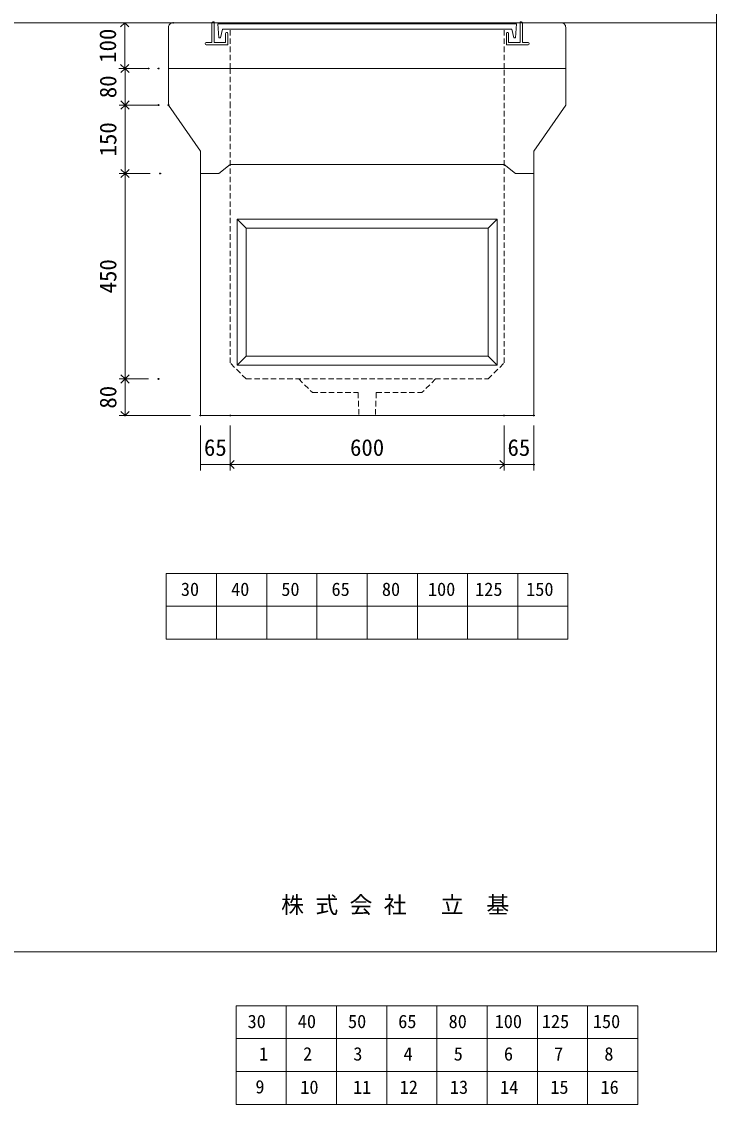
# Model space of a CAD drawing. Units: millimetres, scale not verified. Extents: x -4890 to 18495, y -2304 to 2304.
# Drawn here: x 3368 to 4890, y -2304 to 67 of the extents above; entities that cross this region are included whole.
import ezdxf
from ezdxf.enums import TextEntityAlignment as Align

# ---------------------------------------------------------------- set-up
doc = ezdxf.new("R2010")
doc.units = ezdxf.units.MM
doc.header["$LTSCALE"] = 10
doc.header["$PDMODE"] = 32
doc.header["$PDSIZE"] = 2
doc.linetypes.add('DASHED1', pattern=[1.8, 1.2, -0.6])
doc.layers.add('0-1_Defpoints', color=7, linetype='Continuous')
for name, color, linetype, lineweight in [('0-2_waku', 7, 'Continuous', 18), ('0-3_gaikei', 7, 'Continuous', 18), ('0-4_kakure', 7, 'DASHED1', 5), ('0-5_sunpou', 7, 'Continuous', 5), ('0-9_uchigawa', 6, 'Continuous', 18), ('0-B_futa', 3, 'Continuous', 18), ('0-C_GL', 4, 'Continuous', 18), ('0-E_文字１', 7, 'Continuous', 18), ('1-5_文字２', 7, 'Continuous', 5)]:
    doc.layers.add(name, color=color, linetype=linetype, lineweight=lineweight)
doc.styles.add('ＭＳ ゴシック', font='')
doc.styles.get('ＭＳ ゴシック').set_extended_font_data('MS Gothic')

# ---------------------------------------------------------------- blocks, each defined once
blk = doc.blocks.new('_Open90')
at = {"layer": '0-5_sunpou'}
blk.add_line((0, 0), (-1, 0), dxfattribs=at)
blk.add_lwpolyline([(-0.5, 0.5), (0, 0), (-0.5, -0.5)], dxfattribs=at)
blk = doc.blocks.new('D8')
at = {"layer": '0-1_Defpoints'}
for p in [(5115.32, 2164.36), (5041.89, 2084.36), (5137.32, 2084.36)]:
    blk.add_point(p, dxfattribs=at)
at = {"layer": '0-5_sunpou'}
for p, q in [((5093.32, 2164.36), (5028.89, 2164.36)), ((5041.89, 2146.36), (5041.89, 2102.36)), ((5115.32, 2084.36), (5028.89, 2084.36))]:
    blk.add_line(p, q, dxfattribs=at)
at = {"layer": '0-5_sunpou', "xscale": 18, "yscale": 18}
for p, rotation in [((5041.89, 2164.36), 90), ((5041.89, 2084.36), 270)]:
    blk.add_blockref('_Open90', p, dxfattribs=dict(at, rotation=rotation))
at = {"layer": '0-5_sunpou', "style": 'ＭＳ ゴシック'}
blk.add_text('80', height=36.66, rotation=90, dxfattribs=at).set_placement((5033.89, 2099.36), align=Align.BOTTOM_LEFT)
blk = doc.blocks.new('D9')
at = {"layer": '0-1_Defpoints'}
for p in [(5115.32, 2084.36), (5041.89, 1934.36), (5118.7, 1934.36)]:
    blk.add_point(p, dxfattribs=at)
at = {"layer": '0-5_sunpou'}
for p, q in [((5093.32, 2084.36), (5028.89, 2084.36)), ((5041.89, 2066.36), (5041.89, 1952.36)), ((5096.7, 1934.36), (5028.89, 1934.36))]:
    blk.add_line(p, q, dxfattribs=at)
at = {"layer": '0-5_sunpou', "xscale": 18, "yscale": 18}
for p, rotation in [((5041.89, 2084.36), 90), ((5041.89, 1934.36), 270)]:
    blk.add_blockref('_Open90', p, dxfattribs=dict(at, rotation=rotation))
at = {"layer": '0-5_sunpou', "style": 'ＭＳ ゴシック'}
blk.add_text('150', height=36.66, rotation=90, dxfattribs=at).set_placement((5033.89, 1971.86), align=Align.BOTTOM_LEFT)
blk = doc.blocks.new('D10')
at = {"layer": '0-1_Defpoints'}
for p in [(5207.32, 1404.36), (5272.32, 1404.36), (5272.32, 1296.89)]:
    blk.add_point(p, dxfattribs=at)
at = {"layer": '0-5_sunpou'}
for p, q in [((5207.32, 1382.36), (5207.32, 1283.89)), ((5272.32, 1382.36), (5272.32, 1283.89)), ((5207.32, 1296.89), (5272.32, 1296.89))]:
    blk.add_line(p, q, dxfattribs=at)
at = {"layer": '0-5_sunpou', "style": 'ＭＳ ゴシック'}
blk.add_text('65', height=36.66, dxfattribs=at).set_placement((5214.82, 1304.89), align=Align.BOTTOM_LEFT)
blk = doc.blocks.new('D11')
at = {"layer": '0-1_Defpoints'}
for p in [(5272.32, 1404.36), (5872.32, 1404.36), (5872.32, 1296.89)]:
    blk.add_point(p, dxfattribs=at)
at = {"layer": '0-5_sunpou'}
for p, q in [((5272.32, 1382.36), (5272.32, 1283.89)), ((5872.32, 1382.36), (5872.32, 1283.89)), ((5290.32, 1296.89), (5854.32, 1296.89))]:
    blk.add_line(p, q, dxfattribs=at)
at = {"layer": '0-5_sunpou', "xscale": 18, "yscale": 18, "rotation": 180}
blk.add_blockref('_Open90', (5272.32, 1296.89), dxfattribs=at)
at = {"layer": '0-5_sunpou', "xscale": 18, "yscale": 18}
blk.add_blockref('_Open90', (5872.32, 1296.89), dxfattribs=at)
at = {"layer": '0-5_sunpou', "style": 'ＭＳ ゴシック'}
blk.add_text('600', height=36.66, dxfattribs=at).set_placement((5534.82, 1304.89), align=Align.BOTTOM_LEFT)
blk = doc.blocks.new('D12')
at = {"layer": '0-1_Defpoints'}
for p in [(5872.32, 1404.36), (5937.32, 1404.36), (5937.32, 1296.89)]:
    blk.add_point(p, dxfattribs=at)
at = {"layer": '0-5_sunpou'}
for p, q in [((5872.32, 1382.36), (5872.32, 1283.89)), ((5937.32, 1382.36), (5937.32, 1283.89)), ((5872.32, 1296.89), (5937.32, 1296.89))]:
    blk.add_line(p, q, dxfattribs=at)
at = {"layer": '0-5_sunpou', "style": 'ＭＳ ゴシック'}
blk.add_text('65', height=36.66, dxfattribs=at).set_placement((5879.82, 1304.89), align=Align.BOTTOM_LEFT)
blk = doc.blocks.new('D13')
at = {"layer": '0-1_Defpoints'}
for p in [(5118.7, 1934.36), (5041.89, 1484.36), (5115.32, 1484.36)]:
    blk.add_point(p, dxfattribs=at)
at = {"layer": '0-5_sunpou'}
for p, q in [((5096.7, 1934.36), (5028.89, 1934.36)), ((5041.89, 1916.36), (5041.89, 1502.36)), ((5093.32, 1484.36), (5028.89, 1484.36))]:
    blk.add_line(p, q, dxfattribs=at)
at = {"layer": '0-5_sunpou', "xscale": 18, "yscale": 18}
for p, rotation in [((5041.89, 1934.36), 90), ((5041.89, 1484.36), 270)]:
    blk.add_blockref('_Open90', p, dxfattribs=dict(at, rotation=rotation))
at = {"layer": '0-5_sunpou', "style": 'ＭＳ ゴシック'}
blk.add_text('450', height=36.66, rotation=90, dxfattribs=at).set_placement((5033.89, 1671.86), align=Align.BOTTOM_LEFT)
blk = doc.blocks.new('D14')
at = {"layer": '0-1_Defpoints'}
for p in [(5115.32, 1484.36), (5041.89, 1404.36), (5207.32, 1404.36)]:
    blk.add_point(p, dxfattribs=at)
at = {"layer": '0-5_sunpou'}
for p, q in [((5093.32, 1484.36), (5028.89, 1484.36)), ((5041.89, 1466.36), (5041.89, 1422.36)), ((5185.32, 1404.36), (5028.89, 1404.36))]:
    blk.add_line(p, q, dxfattribs=at)
at = {"layer": '0-5_sunpou', "xscale": 18, "yscale": 18}
for p, rotation in [((5041.89, 1484.36), 90), ((5041.89, 1404.36), 270)]:
    blk.add_blockref('_Open90', p, dxfattribs=dict(at, rotation=rotation))
at = {"layer": '0-5_sunpou', "style": 'ＭＳ ゴシック'}
blk.add_text('80', height=36.66, rotation=90, dxfattribs=at).set_placement((5033.89, 1419.36), align=Align.BOTTOM_LEFT)
blk = doc.blocks.new('D15')
at = {"layer": '0-1_Defpoints'}
for p in [(5147.32, 2264.36), (5041.29, 2164.36), (5093.32, 2164.36)]:
    blk.add_point(p, dxfattribs=at)
at = {"layer": '0-5_sunpou'}
for p, q in [((5125.32, 2264.36), (5028.29, 2264.36)), ((5041.29, 2246.36), (5041.29, 2182.36)), ((5071.32, 2164.36), (5028.29, 2164.36))]:
    blk.add_line(p, q, dxfattribs=at)
at = {"layer": '0-5_sunpou', "xscale": 18, "yscale": 18}
for p, rotation in [((5041.29, 2264.36), 90), ((5041.29, 2164.36), 270)]:
    blk.add_blockref('_Open90', p, dxfattribs=dict(at, rotation=rotation))
at = {"layer": '0-5_sunpou', "style": 'ＭＳ ゴシック'}
blk.add_text('100', height=36.66, rotation=90, dxfattribs=at).set_placement((5033.29, 2176.86), align=Align.BOTTOM_LEFT)

msp = doc.modelspace()

# ---------------------------------------------------------------- linework, layer by layer
at = {"layer": '0-2_waku'}
for p, q in [((4890, 2304.44), (4890, -1970.56)), ((3685, -1141.56), (3685, -1285.56)), ((3685, -1141.56), (3685, -1285.56)), ((3685, -1141.56), (3685, -1285.56)), ((3685, -1141.56), (3685, -1285.56)), ((3685, -1141.56), (4565, -1141.56)), ((3795, -1141.56), (3795, -1285.56)), ((3905, -1141.56), (3905, -1285.56)), ((3905, -1141.56), (3905, -1285.56)), ((4015, -1141.56), (4015, -1285.56)), ((4125, -1141.56), (4125, -1285.56)), ((4235, -1141.56), (4235, -1285.56)), ((4345, -1141.56), (4345, -1285.56)), ((4455, -1141.56), (4455, -1285.56)), ((4565, -1141.56), (4565, -1285.56)), ((3685, -1213.56), (4565, -1213.56)), ((3685, -1285.56), (4565, -1285.56)), ((-1230, -1970.56), (4890, -1970.56)), ((-1230, -1970.56), (4890, -1970.56)), ((-1230, -1970.56), (4890, -1970.56))]:
    msp.add_line(p, q, dxfattribs=at)
msp.add_lwpolyline([(-1230, 2304.44), (4890, 2304.44), (4890, -1970.56)], dxfattribs=at)
at = {"layer": '0-3_gaikei'}
for p, q in [((3690, -35.56), (3690, 54.44)), ((3700, 64.44), (3785, 64.44)), ((4465, 64.44), (4550, 64.44)), ((4560, -35.56), (4560, 54.44)), ((3690, -35.56), (3690, -115.56)), ((4560, -35.56), (3690, -35.56)), ((4560, -35.56), (4450, -35.56)), ((4560, -35.56), (4560, -115.56)), ((3760, -216.56), (3690, -115.56)), ((4490, -216.56), (4560, -115.56)), ((3760, -795.56), (3760, -216.56)), ((4490, -216.56), (4490, -265.56)), ((3800, -265.56), (3825, -245.56)), ((3825, -245.56), (4425, -245.56)), ((4425, -245.56), (4450, -265.56)), ((3760, -265.56), (3800, -265.56)), ((3760, -265.56), (3800, -265.56)), ((3760, -265.56), (3800, -265.56)), ((4490, -265.56), (4450, -265.56)), ((4490, -265.56), (4450, -265.56)), ((4490, -795.56), (4490, -265.56)), ((3760, -795.56), (4490, -795.56))]:
    msp.add_line(p, q, dxfattribs=at)
msp.add_lwpolyline([(4450, -265.56), (4490, -265.56), (4450, -265.56)], dxfattribs=at)
msp.add_lwpolyline([(4450, -265.56), (4490, -265.56), (4450, -265.56)], dxfattribs=at)
for centre, radius, start, end in [((3699.42, 55.03), 9.44, 86.47383, 183.52617), ((4550.33, 54.78), 9.68, 358.04251, 91.95749)]:
    msp.add_arc(centre, radius, start, end, dxfattribs=at)
at = {"layer": '0-4_kakure'}
for p, q in [((3825, -35.56), (3825, 50.94)), ((4425, -35.56), (4425, 50.94)), ((3825, -35.56), (3825, -115.56)), ((4425, -680.56), (4425, -35.56)), ((3825, -680.56), (3825, -115.56)), ((3860, -715.56), (3825, -680.56)), ((4390, -715.56), (4425, -680.56)), ((3860, -715.56), (4390, -715.56)), ((3975, -715.56), (4005, -745.56)), ((4275, -715.56), (4245, -745.56)), ((4145, -745.56), (4143, -795.56)), ((4145, -745.56), (4245, -745.56))]:
    msp.add_line(p, q, dxfattribs=at)
msp.add_lwpolyline([(4005, -745.56), (4105, -745.56), (4107, -795.56)], dxfattribs=at)
at = {"layer": '0-9_uchigawa'}
for p, q in [((3840, -365.56), (3840, -685.56)), ((3840, -365.56), (4410, -365.56)), ((3840, -365.56), (3860, -385.56)), ((4390, -385.56), (4410, -365.56)), ((4410, -365.56), (4410, -685.56)), ((3860, -385.56), (3860, -665.56)), ((3860, -385.56), (3860, -665.56)), ((3860, -385.56), (4390, -385.56)), ((4390, -385.56), (4390, -665.56)), ((4390, -385.56), (4390, -665.56)), ((3840, -685.56), (3860, -665.56)), ((3840, -685.56), (4125, -685.56)), ((3860, -665.56), (4125, -665.56)), ((4125, -665.56), (4390, -665.56)), ((4125, -685.56), (4410, -685.56)), ((4410, -685.56), (4390, -665.56))]:
    msp.add_line(p, q, dxfattribs=at)
at = {"layer": '0-B_futa'}
for p, q in [((3785, 64.44), (3785, 21.44)), ((3787, 66.44), (3790, 66.44)), ((3790, 66.44), (3790, 21.44)), ((3797.81, 61.94), (4452.14, 61.94)), ((3797.81, 61.94), (3800.3, 31.94)), ((3808.33, 50.94), (3804.01, 31.94)), ((3808.33, 50.94), (4441.67, 50.94)), ((4441.67, 50.94), (4445.99, 31.94)), ((4452.14, 61.94), (4449.89, 31.94)), ((4460, 66.44), (4460, 21.44)), ((4460, 66.44), (4463, 66.44)), ((4465, 64.44), (4465, 21.44)), ((3800.3, 31.94), (3804.01, 31.94)), ((3815, 41.44), (3815, 21.44)), ((3817, 43.44), (3818, 43.44)), ((3820, 41.44), (3820, 16.44)), ((4430, 41.44), (4430, 16.44)), ((4433, 43.44), (4432, 43.44)), ((4435, 41.44), (4435, 21.44)), ((4449.89, 31.94), (4445.99, 31.94)), ((3770, 19.44), (3770, 18.44)), ((3772, 21.44), (3785, 21.44)), ((3820, 16.44), (3772, 16.44)), ((3790, 21.44), (3815, 21.44)), ((4430, 16.44), (4478, 16.44)), ((4460, 21.44), (4435, 21.44)), ((4478, 21.44), (4465, 21.44)), ((4480, 19.44), (4480, 18.44))]:
    msp.add_line(p, q, dxfattribs=at)
for centre, start, end in [((3787, 64.44), 90, 180), ((4463, 64.44), 0, 90), ((3817, 41.44), 90, 180), ((3818, 41.44), 0, 90), ((4432, 41.44), 90, 180), ((4433, 41.44), 0, 90), ((3772, 19.44), 90, 180), ((3772, 18.44), 180, 270), ((4478, 19.44), 0, 90), ((4478, 18.44), 270, 0)]:
    msp.add_arc(centre, 2, start, end, dxfattribs=at)
at = {"layer": '0-C_GL'}
msp.add_line((-1230, 64.44), (4890, 64.44), dxfattribs=at)
msp.add_line((-1230, 64.44), (4890, 64.44), dxfattribs=at)
msp.add_line((-1230, 64.44), (4890, 64.44), dxfattribs=at)
at = {"layer": '1-5_文字２'}
for p, q in [((3837.92, -2088.44), (3837.92, -2232.44)), ((3837.92, -2088.44), (3837.92, -2232.44)), ((3837.92, -2088.44), (3837.92, -2232.44)), ((3837.92, -2088.44), (3837.92, -2232.44)), ((3837.92, -2088.44), (4717.92, -2088.44)), ((3837.92, -2088.44), (3837.92, -2232.44)), ((3837.92, -2088.44), (3837.92, -2232.44)), ((3837.92, -2088.44), (3837.92, -2232.44)), ((3837.92, -2088.44), (3837.92, -2232.44)), ((3837.92, -2088.44), (4717.92, -2088.44)), ((3947.92, -2088.44), (3947.92, -2232.44)), ((3947.92, -2088.44), (3947.92, -2232.44)), ((4057.92, -2088.44), (4057.92, -2232.44)), ((4057.92, -2088.44), (4057.92, -2232.44)), ((4057.92, -2088.44), (4057.92, -2232.44)), ((4057.92, -2088.44), (4057.92, -2232.44)), ((4167.92, -2088.44), (4167.92, -2232.44)), ((4167.92, -2088.44), (4167.92, -2232.44)), ((4277.92, -2088.44), (4277.92, -2232.44)), ((4277.92, -2088.44), (4277.92, -2232.44)), ((4387.92, -2088.44), (4387.92, -2232.44)), ((4387.92, -2088.44), (4387.92, -2232.44)), ((4497.92, -2088.44), (4497.92, -2232.44)), ((4497.92, -2088.44), (4497.92, -2232.44)), ((4607.92, -2088.44), (4607.92, -2232.44)), ((4607.92, -2088.44), (4607.92, -2232.44)), ((4717.92, -2088.44), (4717.92, -2232.44)), ((4717.92, -2088.44), (4717.92, -2232.44)), ((3837.92, -2160.44), (4717.92, -2160.44)), ((3837.92, -2160.44), (4717.92, -2160.44)), ((3837.92, -2232.44), (4717.92, -2232.44)), ((3837.92, -2232.44), (4717.92, -2232.44)), ((3837.92, -2232.44), (3837.92, -2304.44)), ((3837.92, -2232.44), (3837.92, -2304.44)), ((3837.92, -2232.44), (3837.92, -2304.44)), ((3837.92, -2232.44), (3837.92, -2304.44)), ((3837.92, -2232.44), (4717.92, -2232.44)), ((3837.92, -2232.44), (3837.92, -2304.44)), ((3837.92, -2232.44), (3837.92, -2304.44)), ((3837.92, -2232.44), (3837.92, -2304.44)), ((3837.92, -2232.44), (3837.92, -2304.44)), ((3837.92, -2232.44), (4717.92, -2232.44)), ((3947.92, -2232.44), (3947.92, -2304.44)), ((3947.92, -2232.44), (3947.92, -2304.44)), ((4057.92, -2232.44), (4057.92, -2304.44)), ((4057.92, -2232.44), (4057.92, -2304.44)), ((4057.92, -2232.44), (4057.92, -2304.44)), ((4057.92, -2232.44), (4057.92, -2304.44)), ((4167.92, -2232.44), (4167.92, -2304.44)), ((4167.92, -2232.44), (4167.92, -2304.44)), ((4277.92, -2232.44), (4277.92, -2304.44)), ((4277.92, -2232.44), (4277.92, -2304.44)), ((4387.92, -2232.44), (4387.92, -2304.44)), ((4387.92, -2232.44), (4387.92, -2304.44)), ((4497.92, -2232.44), (4497.92, -2304.44)), ((4497.92, -2232.44), (4497.92, -2304.44)), ((4607.92, -2232.44), (4607.92, -2304.44)), ((4607.92, -2232.44), (4607.92, -2304.44)), ((4717.92, -2232.44), (4717.92, -2304.44)), ((4717.92, -2232.44), (4717.92, -2304.44)), ((3837.92, -2304.44), (4717.92, -2304.44)), ((3837.92, -2304.44), (4717.92, -2304.44))]:
    msp.add_line(p, q, dxfattribs=at)

# ---------------------------------------------------------------- block references
at = {"layer": '0-5_sunpou'}
for name in ['D15', 'D8', 'D9', 'D13', 'D14', 'D10', 'D11', 'D12']:
    msp.add_blockref(name, (-1447.32, -2199.92), dxfattribs=at)

# ---------------------------------------------------------------- texts
at = {"layer": '0-E_文字１', "style": 'ＭＳ ゴシック'}
for s, height, p in [('30', 29.33, (3716.93, -1199.62)), ('40', 29.33, (3826.93, -1199.62)), ('50', 29.33, (3936.93, -1199.62)), ('65', 29.33, (4046.93, -1199.62)), ('80', 29.33, (4157.34, -1199.62)), ('100', 29.33, (4258.21, -1199.62)), ('125', 29.33, (4361.6, -1199.62)), ('150', 29.33, (4473.36, -1199.62)), ('株 式 会 社 \u3000立\u3000基', 36.66, (3936.53, -1896.91))]:
    msp.add_text(s, height=height, dxfattribs=at).set_placement(p, align=Align.BOTTOM_LEFT)
at = {"layer": '1-5_文字２', "style": 'ＭＳ ゴシック'}
for s, p in [('30', (3863.08, -2146.26)), ('30', (3863.08, -2146.26)), ('40', (3973.08, -2146.26)), ('40', (3973.08, -2146.26)), ('50', (4083.08, -2146.26)), ('50', (4083.08, -2146.26)), ('65', (4193.08, -2146.26)), ('65', (4193.08, -2146.26)), ('80', (4303.48, -2146.26)), ('80', (4303.48, -2146.26)), ('100', (4404.36, -2146.26)), ('100', (4404.36, -2146.26)), ('125', (4507.75, -2146.26)), ('125', (4507.75, -2146.26)), ('150', (4619.51, -2146.26)), ('150', (4619.51, -2146.26)), ('1', (3888.22, -2217.3)), ('2', (3984.66, -2217.3)), ('3', (4094.66, -2217.3)), ('4', (4204.66, -2217.3)), ('5', (4314.66, -2217.3)), ('6', (4424.66, -2217.3)), ('7', (4534.66, -2217.3)), ('8', (4644.66, -2217.3)), ('9', (3880.16, -2289.3)), ('10', (3978.57, -2290.26)), ('12', (4196.28, -2290.26)), ('13', (4306.28, -2290.26)), ('16', (4636.28, -2290.26)), ('11', (4094.07, -2290.26)), ('14', (4416.28, -2290.26)), ('15', (4526.28, -2290.26))]:
    msp.add_text(s, height=29.33, dxfattribs=at).set_placement(p, align=Align.BOTTOM_LEFT)

doc.saveas('drawing.dxf')
